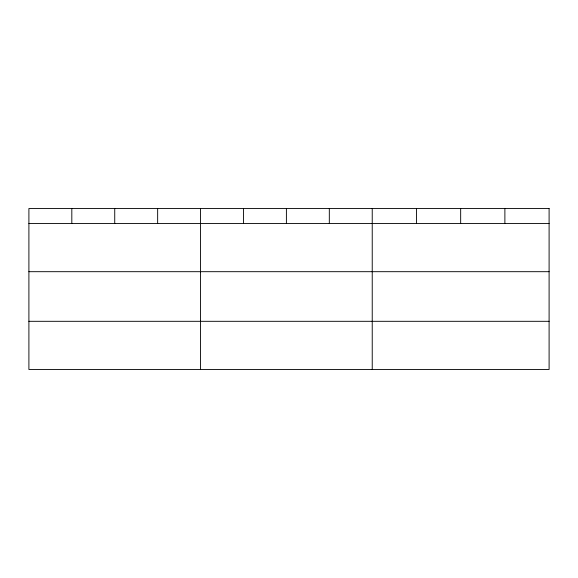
<?xml version="1.0" encoding="UTF-8"?>
<svg xmlns="http://www.w3.org/2000/svg" width="578" height="578" viewBox="0 0 578 578"><rect width="100%" height="100%" fill="white"/><g stroke="black" fill="none" stroke-linecap="round" stroke-linejoin="round"><path stroke-width="0.87" d="M28.9 223.52L549.1 223.52M28.9 271.689L549.1 271.689M28.9 321.31L549.1 321.31M504.883 208.521L504.883 223.52M460.666 208.521L460.666 223.52M416.449 208.521L416.449 223.52M372.232 208.521L372.232 369.479M329.316 208.521L329.316 223.52M286.399 208.521L286.399 223.52M243.483 208.521L243.483 223.52M200.566 208.521L200.566 369.479M157.649 208.521L157.649 223.52M114.733 208.521L114.733 223.52M71.817 208.521L71.817 223.52M549.1 208.521L28.9 208.521L28.9 369.479L549.1 369.479L549.1 208.521"/></g></svg>
